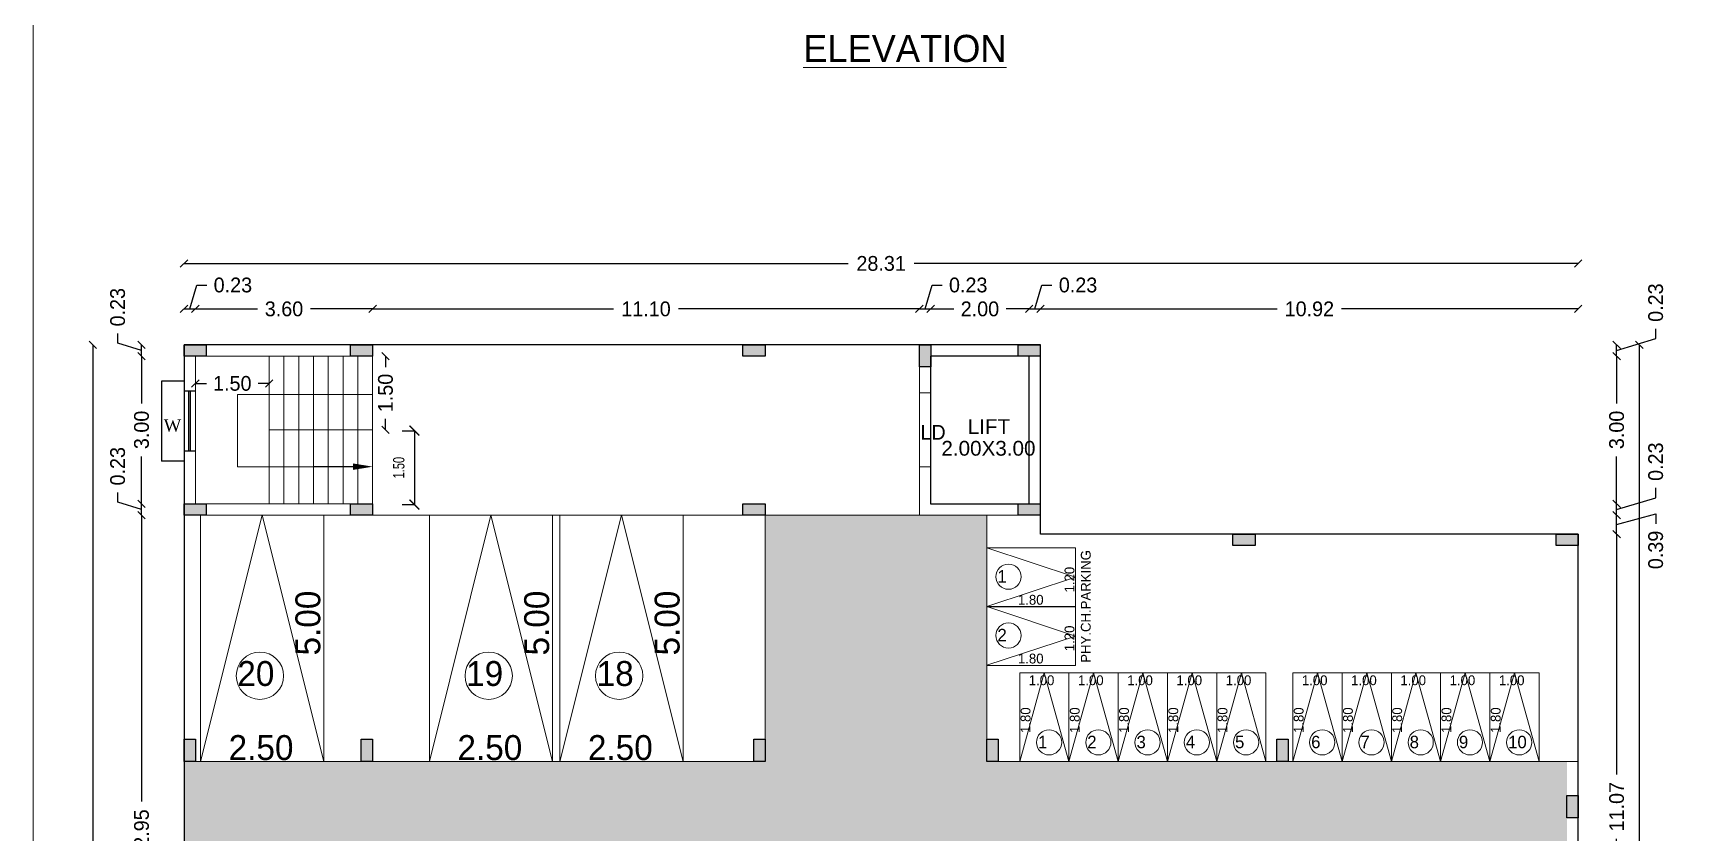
# Model space of a CAD drawing. Header units: metres. Extents: x -1560950 to -1560825, y 42726 to 42863.
# Drawn here: x -1560949.74 to -1560916.12, y 42806.31 to 42822.55 of the extents above; entities that cross this region are included whole.
import ezdxf
from ezdxf import colors
from ezdxf.entities.mleader import LeaderData, LeaderLine
from ezdxf.math import Vec2, Vec3

# ---------------------------------------------------------------- set-up
doc = ezdxf.new("R2010")
doc.units = ezdxf.units.M
doc.header["$LTSCALE"] = 750
doc.header["$MEASUREMENT"] = 0
doc.header["$PDMODE"] = 35
doc.header["$PDSIZE"] = 50
doc.linetypes.add('DASHED2', pattern=[0.375, 0.25, -0.125])
doc.layers.get('0').update_dxf_attribs({"lineweight": 5})
doc.layers.get('Defpoints').update_dxf_attribs({"lineweight": 0})
for name, color, linetype, plot in [('BLK_1_COVERED_AREA', 140, 'Continuous', False), ('BLK_1_FLR_0_BLT_UP_AREA', 1, 'Continuous', False), ('BLK_1_FLR_0_BLT_UP_AREA_DEDUCT', 1, 'Continuous', False)]:
    doc.layers.add(name, color=color, linetype=linetype, plot=plot)
for name, color, linetype in [('BLK_1_FLR_0_COVERED_PARKING', 173, 'Continuous'), ('BLK_1_FLR_0_EXIT_WIDTH_DOOR', 2, 'Continuous'), ('BLK_1_FLR_0_LIFT_1', 30, 'Continuous')]:
    doc.layers.add(name, color=color, linetype=linetype)
doc.layers.add('BLK_1_FLR_0_STILT', color=7, linetype='Continuous', lineweight=0)
doc.layers.add('wall', color=7, linetype='Continuous', lineweight=30)
doc.styles.add('2', font='swisscb.ttf', dxfattribs={"height": 1.1})
doc.styles.add('DIM 100', font='ARIALN.TTF', dxfattribs={"width": 0.85, "height": 0.23})
doc.styles.get("Standard").update_dxf_attribs({"font": 'arial.ttf'})
doc.styles.add('sunahari', font='framd.ttf', dxfattribs={"height": 0.3})
doc.dimstyles.new('CIVIL Mt.1', dxfattribs={"dimscale": 0, "dimtxt": 0.4, "dimasz": 0.15, "dimexe": 0.18, "dimexo": 0.0625, "dimgap": 0.1, "dimtad": 0, "dimzin": 0, "dimdsep": 46, "dimtxsty": 'sunahari', "dimblk": 'OBLIQUE', "dimcen": 0.09, "dimse1": 1, "dimse2": 1, "dimclrd": 253, "dimclrt": 4, "dimadec": 0, "dimazin": 0, "dimtfac": 1, "dimtofl": 0, "dimtmove": 1, "dimatfit": 3, "dimfxl": 0, "dimfrac": 2, "dimtolj": 1, "dimtzin": 0, "dimarcsym": 0})
doc.dimstyles.new('GRID DIM 400', dxfattribs={"dimscale": 0, "dimtxt": 0.8, "dimasz": 0.2, "dimexe": 0, "dimexo": 0, "dimgap": 0.2, "dimtad": 0, "dimlfac": -0.1, "dimzin": 1, "dimdsep": 46, "dimtxsty": 'DIM 100', "dimblk": 'ARCHTICK', "dimcen": 0, "dimclrd": 256, "dimclre": 252, "dimclrt": 4, "dimazin": 0, "dimtfac": 1, "dimtix": 1, "dimtofl": 0, "dimtmove": 2, "dimatfit": 0, "dimfxl": 0, "dimtolj": 1, "dimtzin": 0, "dimarcsym": 0})

# ---------------------------------------------------------------- blocks, each defined once
blk = doc.blocks.new('A$C1C442E2B')
at = {"ltscale": 0.25}
h = blk.add_hatch(color=43, dxfattribs=at)
h.dxf.hatch_style = 1
h.paths.add_polyline_path([(0.23, 0.45), (0, 0.45), (0, 0), (0.23, 0)])
at = {"layer": 'wall', "color": 240, "ltscale": 0.25}
blk.add_lwpolyline([(0, 0.45), (0.23, 0.45), (0.23, 0), (0, 0)], close=True, dxfattribs=at)
blk = doc.blocks.new('_Oblique')
at = {"color": 0, "linetype": 'ByBlock', "lineweight": -2}
blk.add_line((-0.5, -0.5), (0.5, 0.5), dxfattribs=at)
blk = doc.blocks.new('*D1120')
at = {"color": 253, "lineweight": -2, "ltscale": 0.25}
for p, q in [((-1560946.561, 42816.95), (-1560946.416, 42817.435)), ((-1560946.416, 42817.435), (-1560946.216, 42817.435)), ((-1560946.676, 42816.95), (-1560946.446, 42816.95))]:
    blk.add_line(p, q, dxfattribs=at)
at = {"layer": 'Defpoints', "color": 0, "ltscale": 0.25}
for p in [(-1560946.446, 42816.95), (-1560946.676, 42816.224), (-1560946.446, 42815.994)]:
    blk.add_point(p, dxfattribs=at)
at = {"color": 253, "lineweight": -2, "ltscale": 0.25, "xscale": 0.15, "yscale": 0.15, "zscale": 0.15, "rotation": 180}
blk.add_blockref('_Oblique', (-1560946.676, 42816.95), dxfattribs=at)
at = {"color": 253, "lineweight": -2, "ltscale": 0.25, "xscale": 0.15, "yscale": 0.15, "zscale": 0.15}
blk.add_blockref('_Oblique', (-1560946.446, 42816.95), dxfattribs=at)
at = {"color": 4, "ltscale": 0.25, "insert": (-1560945.684, 42817.435), "char_height": 0.3, "attachment_point": 5, "style": 'sunahari'}
blk.add_mtext('\\A1;0.23', dxfattribs=at)
blk = doc.blocks.new('*D1121')
at = {"color": 253, "lineweight": -2, "ltscale": 0.25}
for p, q in [((-1560946.446, 42816.95), (-1560945.183, 42816.95)), ((-1560942.846, 42816.95), (-1560944.11, 42816.95))]:
    blk.add_line(p, q, dxfattribs=at)
at = {"layer": 'Defpoints', "color": 0, "ltscale": 0.25}
for p in [(-1560942.846, 42816.95), (-1560942.846, 42816.224), (-1560946.446, 42815.994)]:
    blk.add_point(p, dxfattribs=at)
at = {"color": 253, "lineweight": -2, "ltscale": 0.25, "xscale": 0.15, "yscale": 0.15, "zscale": 0.15, "rotation": 180}
blk.add_blockref('_Oblique', (-1560946.446, 42816.95), dxfattribs=at)
at = {"color": 253, "lineweight": -2, "ltscale": 0.25, "xscale": 0.15, "yscale": 0.15, "zscale": 0.15}
blk.add_blockref('_Oblique', (-1560942.846, 42816.95), dxfattribs=at)
at = {"color": 4, "ltscale": 0.25, "insert": (-1560944.646, 42816.95), "char_height": 0.3, "attachment_point": 5, "style": 'sunahari'}
blk.add_mtext('\\A1;3.60', dxfattribs=at)
blk = doc.blocks.new('*D1122')
at = {"color": 253, "lineweight": -2, "ltscale": 0.25}
for p, q in [((-1560942.846, 42816.95), (-1560937.955, 42816.95)), ((-1560931.746, 42816.95), (-1560936.637, 42816.95))]:
    blk.add_line(p, q, dxfattribs=at)
at = {"layer": 'Defpoints', "color": 0, "ltscale": 0.25}
for p in [(-1560931.746, 42816.95), (-1560942.846, 42816.224), (-1560931.746, 42816.224)]:
    blk.add_point(p, dxfattribs=at)
at = {"color": 253, "lineweight": -2, "ltscale": 0.25, "xscale": 0.15, "yscale": 0.15, "zscale": 0.15, "rotation": 180}
blk.add_blockref('_Oblique', (-1560942.846, 42816.95), dxfattribs=at)
at = {"color": 253, "lineweight": -2, "ltscale": 0.25, "xscale": 0.15, "yscale": 0.15, "zscale": 0.15}
blk.add_blockref('_Oblique', (-1560931.746, 42816.95), dxfattribs=at)
at = {"color": 4, "ltscale": 0.25, "insert": (-1560937.296, 42816.95), "char_height": 0.3, "attachment_point": 5, "style": 'sunahari'}
blk.add_mtext('\\A1;11.10', dxfattribs=at)
blk = doc.blocks.new('*D1123')
at = {"color": 253, "lineweight": -2, "ltscale": 0.25}
for p, q in [((-1560931.631, 42816.95), (-1560931.486, 42817.435)), ((-1560931.486, 42817.435), (-1560931.286, 42817.435)), ((-1560931.746, 42816.95), (-1560931.516, 42816.95))]:
    blk.add_line(p, q, dxfattribs=at)
at = {"layer": 'Defpoints', "color": 0, "ltscale": 0.25}
for p in [(-1560931.516, 42816.95), (-1560931.746, 42816.224), (-1560931.516, 42815.994)]:
    blk.add_point(p, dxfattribs=at)
at = {"color": 253, "lineweight": -2, "ltscale": 0.25, "xscale": 0.15, "yscale": 0.15, "zscale": 0.15, "rotation": 180}
blk.add_blockref('_Oblique', (-1560931.746, 42816.95), dxfattribs=at)
at = {"color": 253, "lineweight": -2, "ltscale": 0.25, "xscale": 0.15, "yscale": 0.15, "zscale": 0.15}
blk.add_blockref('_Oblique', (-1560931.516, 42816.95), dxfattribs=at)
at = {"color": 4, "ltscale": 0.25, "insert": (-1560930.754, 42817.435), "char_height": 0.3, "attachment_point": 5, "style": 'sunahari'}
blk.add_mtext('\\A1;0.23', dxfattribs=at)
blk = doc.blocks.new('*D1124')
at = {"color": 253, "lineweight": -2, "ltscale": 0.25}
for p, q in [((-1560931.516, 42816.95), (-1560931.049, 42816.95)), ((-1560929.516, 42816.95), (-1560929.984, 42816.95))]:
    blk.add_line(p, q, dxfattribs=at)
at = {"layer": 'Defpoints', "color": 0, "ltscale": 0.25}
for p in [(-1560929.516, 42816.95), (-1560931.516, 42815.994), (-1560929.516, 42815.994)]:
    blk.add_point(p, dxfattribs=at)
at = {"color": 253, "lineweight": -2, "ltscale": 0.25, "xscale": 0.15, "yscale": 0.15, "zscale": 0.15, "rotation": 180}
blk.add_blockref('_Oblique', (-1560931.516, 42816.95), dxfattribs=at)
at = {"color": 253, "lineweight": -2, "ltscale": 0.25, "xscale": 0.15, "yscale": 0.15, "zscale": 0.15}
blk.add_blockref('_Oblique', (-1560929.516, 42816.95), dxfattribs=at)
at = {"color": 4, "ltscale": 0.25, "insert": (-1560930.516, 42816.95), "char_height": 0.3, "attachment_point": 5, "style": 'sunahari'}
blk.add_mtext('\\A1;2.00', dxfattribs=at)
blk = doc.blocks.new('*D1125')
at = {"color": 253, "lineweight": -2, "ltscale": 0.25}
for p, q in [((-1560929.401, 42816.95), (-1560929.256, 42817.435)), ((-1560929.256, 42817.435), (-1560929.056, 42817.435)), ((-1560929.516, 42816.95), (-1560929.286, 42816.95))]:
    blk.add_line(p, q, dxfattribs=at)
at = {"layer": 'Defpoints', "color": 0, "ltscale": 0.25}
for p in [(-1560929.286, 42816.95), (-1560929.286, 42816.224), (-1560929.516, 42815.994)]:
    blk.add_point(p, dxfattribs=at)
at = {"color": 253, "lineweight": -2, "ltscale": 0.25, "xscale": 0.15, "yscale": 0.15, "zscale": 0.15, "rotation": 180}
blk.add_blockref('_Oblique', (-1560929.516, 42816.95), dxfattribs=at)
at = {"color": 253, "lineweight": -2, "ltscale": 0.25, "xscale": 0.15, "yscale": 0.15, "zscale": 0.15}
blk.add_blockref('_Oblique', (-1560929.286, 42816.95), dxfattribs=at)
at = {"color": 4, "ltscale": 0.25, "insert": (-1560928.524, 42817.435), "char_height": 0.3, "attachment_point": 5, "style": 'sunahari'}
blk.add_mtext('\\A1;0.23', dxfattribs=at)
blk = doc.blocks.new('*D1126')
at = {"color": 253, "lineweight": -2, "ltscale": 0.25}
for p, q in [((-1560929.286, 42816.95), (-1560924.483, 42816.95)), ((-1560918.368, 42816.95), (-1560923.172, 42816.95))]:
    blk.add_line(p, q, dxfattribs=at)
at = {"layer": 'Defpoints', "color": 0, "ltscale": 0.25}
for p in [(-1560918.368, 42816.95), (-1560929.286, 42816.224), (-1560918.368, 42812.377)]:
    blk.add_point(p, dxfattribs=at)
at = {"color": 253, "lineweight": -2, "ltscale": 0.25, "xscale": 0.15, "yscale": 0.15, "zscale": 0.15, "rotation": 180}
blk.add_blockref('_Oblique', (-1560929.286, 42816.95), dxfattribs=at)
at = {"color": 253, "lineweight": -2, "ltscale": 0.25, "xscale": 0.15, "yscale": 0.15, "zscale": 0.15}
blk.add_blockref('_Oblique', (-1560918.368, 42816.95), dxfattribs=at)
at = {"color": 4, "ltscale": 0.25, "insert": (-1560923.827, 42816.95), "char_height": 0.3, "attachment_point": 5, "style": 'sunahari'}
blk.add_mtext('\\A1;10.92', dxfattribs=at)
blk = doc.blocks.new('*D1127')
at = {"color": 253, "lineweight": -2, "ltscale": 0.25}
for p, q in [((-1560946.676, 42817.873), (-1560933.193, 42817.873)), ((-1560918.368, 42817.873), (-1560931.851, 42817.873))]:
    blk.add_line(p, q, dxfattribs=at)
at = {"layer": 'Defpoints', "color": 0, "ltscale": 0.25}
for p in [(-1560918.368, 42817.873), (-1560946.676, 42816.224), (-1560918.368, 42812.377)]:
    blk.add_point(p, dxfattribs=at)
at = {"color": 253, "lineweight": -2, "ltscale": 0.25, "xscale": 0.15, "yscale": 0.15, "zscale": 0.15, "rotation": 180}
blk.add_blockref('_Oblique', (-1560946.676, 42817.873), dxfattribs=at)
at = {"color": 253, "lineweight": -2, "ltscale": 0.25, "xscale": 0.15, "yscale": 0.15, "zscale": 0.15}
blk.add_blockref('_Oblique', (-1560918.368, 42817.873), dxfattribs=at)
at = {"color": 4, "ltscale": 0.25, "insert": (-1560932.522, 42817.873), "char_height": 0.3, "attachment_point": 5, "style": 'sunahari'}
blk.add_mtext('\\A1;28.31', dxfattribs=at)
blk = doc.blocks.new('*D1129')
at = {"color": 253, "lineweight": -2, "ltscale": 0.25}
for p, q in [((-1560917.588, 42812.377), (-1560917.588, 42807.498)), ((-1560917.588, 42801.308), (-1560917.588, 42806.188))]:
    blk.add_line(p, q, dxfattribs=at)
at = {"layer": 'Defpoints', "color": 0, "ltscale": 0.25}
for p in [(-1560918.368, 42812.377), (-1560917.588, 42812.377), (-1560918.368, 42801.308)]:
    blk.add_point(p, dxfattribs=at)
at = {"color": 253, "lineweight": -2, "ltscale": 0.25, "xscale": 0.15, "yscale": 0.15, "zscale": 0.15}
for p, rotation in [((-1560917.588, 42812.377), 90), ((-1560917.588, 42801.308), 270)]:
    blk.add_blockref('_Oblique', p, dxfattribs=dict(at, rotation=rotation))
at = {"color": 4, "ltscale": 0.25, "insert": (-1560917.588, 42806.843), "char_height": 0.3, "attachment_point": 5, "rotation": 90, "style": 'sunahari'}
blk.add_mtext('\\A1;11.07', dxfattribs=at)
blk = doc.blocks.new('*D1130')
at = {"color": 253, "lineweight": -2, "ltscale": 0.25}
for p, q in [((-1560917.588, 42812.571), (-1560916.795, 42812.789)), ((-1560917.588, 42812.377), (-1560917.588, 42812.764)), ((-1560916.795, 42812.789), (-1560916.795, 42812.589))]:
    blk.add_line(p, q, dxfattribs=at)
at = {"layer": 'Defpoints', "color": 0, "ltscale": 0.25}
for p in [(-1560929.516, 42812.764), (-1560917.588, 42812.764), (-1560918.368, 42812.377)]:
    blk.add_point(p, dxfattribs=at)
at = {"color": 253, "lineweight": -2, "ltscale": 0.25, "xscale": 0.15, "yscale": 0.15, "zscale": 0.15}
for p, rotation in [((-1560917.588, 42812.764), 90), ((-1560917.588, 42812.377), 270)]:
    blk.add_blockref('_Oblique', p, dxfattribs=dict(at, rotation=rotation))
at = {"color": 4, "ltscale": 0.25, "insert": (-1560916.795, 42812.057), "char_height": 0.3, "attachment_point": 5, "rotation": 90, "style": 'sunahari'}
blk.add_mtext('\\A1;0.39', dxfattribs=at)
blk = doc.blocks.new('*D1131')
at = {"color": 253, "lineweight": -2, "ltscale": 0.25}
for p, q in [((-1560916.795, 42813.117), (-1560916.795, 42813.317)), ((-1560917.588, 42812.879), (-1560916.795, 42813.117)), ((-1560917.588, 42812.764), (-1560917.588, 42812.994))]:
    blk.add_line(p, q, dxfattribs=at)
at = {"layer": 'Defpoints', "color": 0, "ltscale": 0.25}
for p in [(-1560929.516, 42812.994), (-1560917.588, 42812.994), (-1560929.516, 42812.764)]:
    blk.add_point(p, dxfattribs=at)
at = {"color": 253, "lineweight": -2, "ltscale": 0.25, "xscale": 0.15, "yscale": 0.15, "zscale": 0.15}
for p, rotation in [((-1560917.588, 42812.994), 90), ((-1560917.588, 42812.764), 270)]:
    blk.add_blockref('_Oblique', p, dxfattribs=dict(at, rotation=rotation))
at = {"color": 4, "ltscale": 0.25, "insert": (-1560916.795, 42813.849), "char_height": 0.3, "attachment_point": 5, "rotation": 90, "style": 'sunahari'}
blk.add_mtext('\\A1;0.23', dxfattribs=at)
blk = doc.blocks.new('*D1132')
at = {"color": 253, "lineweight": -2, "ltscale": 0.25}
for p, q in [((-1560917.588, 42815.994), (-1560917.588, 42815.031)), ((-1560917.588, 42812.994), (-1560917.588, 42813.957))]:
    blk.add_line(p, q, dxfattribs=at)
at = {"layer": 'Defpoints', "color": 0, "ltscale": 0.25}
for p in [(-1560929.516, 42815.994), (-1560917.588, 42815.994), (-1560929.516, 42812.994)]:
    blk.add_point(p, dxfattribs=at)
at = {"color": 253, "lineweight": -2, "ltscale": 0.25, "xscale": 0.15, "yscale": 0.15, "zscale": 0.15}
for p, rotation in [((-1560917.588, 42815.994), 90), ((-1560917.588, 42812.994), 270)]:
    blk.add_blockref('_Oblique', p, dxfattribs=dict(at, rotation=rotation))
at = {"color": 4, "ltscale": 0.25, "insert": (-1560917.588, 42814.494), "char_height": 0.3, "attachment_point": 5, "rotation": 90, "style": 'sunahari'}
blk.add_mtext('\\A1;3.00', dxfattribs=at)
blk = doc.blocks.new('*D1133')
at = {"color": 253, "lineweight": -2, "ltscale": 0.25}
for p, q in [((-1560917.588, 42816.109), (-1560916.795, 42816.347)), ((-1560916.795, 42816.347), (-1560916.795, 42816.547)), ((-1560917.588, 42815.994), (-1560917.588, 42816.224))]:
    blk.add_line(p, q, dxfattribs=at)
at = {"layer": 'Defpoints', "color": 0, "ltscale": 0.25}
for p in [(-1560929.286, 42816.224), (-1560917.588, 42816.224), (-1560929.516, 42815.994)]:
    blk.add_point(p, dxfattribs=at)
at = {"color": 253, "lineweight": -2, "ltscale": 0.25, "xscale": 0.15, "yscale": 0.15, "zscale": 0.15}
for p, rotation in [((-1560917.588, 42816.224), 90), ((-1560917.588, 42815.994), 270)]:
    blk.add_blockref('_Oblique', p, dxfattribs=dict(at, rotation=rotation))
at = {"color": 4, "ltscale": 0.25, "insert": (-1560916.795, 42817.079), "char_height": 0.3, "attachment_point": 5, "rotation": 90, "style": 'sunahari'}
blk.add_mtext('\\A1;0.23', dxfattribs=at)
blk = doc.blocks.new('*D1134')
at = {"color": 253, "lineweight": -2, "ltscale": 0.25}
for p, q in [((-1560917.128, 42816.224), (-1560917.128, 42803.693)), ((-1560917.128, 42789.835), (-1560917.128, 42802.366))]:
    blk.add_line(p, q, dxfattribs=at)
at = {"layer": 'Defpoints', "color": 0, "ltscale": 0.25}
for p in [(-1560929.823, 42816.224), (-1560917.128, 42816.224), (-1560925.685, 42789.835)]:
    blk.add_point(p, dxfattribs=at)
at = {"color": 253, "lineweight": -2, "ltscale": 0.25, "xscale": 0.15, "yscale": 0.15, "zscale": 0.15}
for p, rotation in [((-1560917.128, 42816.224), 90), ((-1560917.128, 42789.835), 270)]:
    blk.add_blockref('_Oblique', p, dxfattribs=dict(at, rotation=rotation))
at = {"color": 4, "ltscale": 0.25, "insert": (-1560917.128, 42803.03), "char_height": 0.3, "attachment_point": 5, "rotation": 90, "style": 'sunahari'}
blk.add_mtext('\\A1;26.39', dxfattribs=at)
blk = doc.blocks.new('*D1140')
at = {"color": 253, "lineweight": -2, "ltscale": 0.25}
for p, q in [((-1560947.538, 42812.764), (-1560947.538, 42806.949)), ((-1560947.538, 42799.812), (-1560947.538, 42805.627))]:
    blk.add_line(p, q, dxfattribs=at)
at = {"layer": 'Defpoints', "color": 0, "ltscale": 0.25}
for p in [(-1560947.538, 42812.764), (-1560946.446, 42812.764), (-1560946.676, 42799.812)]:
    blk.add_point(p, dxfattribs=at)
at = {"color": 253, "lineweight": -2, "ltscale": 0.25, "xscale": 0.15, "yscale": 0.15, "zscale": 0.15}
for p, rotation in [((-1560947.538, 42812.764), 90), ((-1560947.538, 42799.812), 270)]:
    blk.add_blockref('_Oblique', p, dxfattribs=dict(at, rotation=rotation))
at = {"color": 4, "ltscale": 0.25, "insert": (-1560947.538, 42806.288), "char_height": 0.3, "attachment_point": 5, "rotation": 90, "style": 'sunahari'}
blk.add_mtext('\\A1;12.95', dxfattribs=at)
blk = doc.blocks.new('*D1141')
at = {"color": 253, "lineweight": -2, "ltscale": 0.25}
for p, q in [((-1560948.023, 42813.024), (-1560948.023, 42813.224)), ((-1560947.538, 42812.879), (-1560948.023, 42813.024)), ((-1560947.538, 42812.764), (-1560947.538, 42812.994))]:
    blk.add_line(p, q, dxfattribs=at)
at = {"layer": 'Defpoints', "color": 0, "ltscale": 0.25}
for p in [(-1560947.538, 42812.994), (-1560946.446, 42812.994), (-1560946.446, 42812.764)]:
    blk.add_point(p, dxfattribs=at)
at = {"color": 253, "lineweight": -2, "ltscale": 0.25, "xscale": 0.15, "yscale": 0.15, "zscale": 0.15}
for p, rotation in [((-1560947.538, 42812.994), 90), ((-1560947.538, 42812.764), 270)]:
    blk.add_blockref('_Oblique', p, dxfattribs=dict(at, rotation=rotation))
at = {"color": 4, "ltscale": 0.25, "insert": (-1560948.023, 42813.756), "char_height": 0.3, "attachment_point": 5, "rotation": 90, "style": 'sunahari'}
blk.add_mtext('\\A1;0.23', dxfattribs=at)
blk = doc.blocks.new('*D1142')
at = {"color": 253, "lineweight": -2, "ltscale": 0.25}
for p, q in [((-1560947.538, 42815.994), (-1560947.538, 42815.031)), ((-1560947.538, 42812.994), (-1560947.538, 42813.957))]:
    blk.add_line(p, q, dxfattribs=at)
at = {"layer": 'Defpoints', "color": 0, "ltscale": 0.25}
for p in [(-1560947.538, 42815.994), (-1560946.446, 42815.994), (-1560946.446, 42812.994)]:
    blk.add_point(p, dxfattribs=at)
at = {"color": 253, "lineweight": -2, "ltscale": 0.25, "xscale": 0.15, "yscale": 0.15, "zscale": 0.15}
for p, rotation in [((-1560947.538, 42815.994), 90), ((-1560947.538, 42812.994), 270)]:
    blk.add_blockref('_Oblique', p, dxfattribs=dict(at, rotation=rotation))
at = {"color": 4, "ltscale": 0.25, "insert": (-1560947.538, 42814.494), "char_height": 0.3, "attachment_point": 5, "rotation": 90, "style": 'sunahari'}
blk.add_mtext('\\A1;3.00', dxfattribs=at)
blk = doc.blocks.new('*D1143')
at = {"color": 253, "lineweight": -2, "ltscale": 0.25}
for p, q in [((-1560948.023, 42816.254), (-1560948.023, 42816.454)), ((-1560947.538, 42816.109), (-1560948.023, 42816.254)), ((-1560947.538, 42815.994), (-1560947.538, 42816.224))]:
    blk.add_line(p, q, dxfattribs=at)
at = {"layer": 'Defpoints', "color": 0, "ltscale": 0.25}
for p in [(-1560947.538, 42816.224), (-1560946.676, 42816.224), (-1560946.446, 42815.994)]:
    blk.add_point(p, dxfattribs=at)
at = {"color": 253, "lineweight": -2, "ltscale": 0.25, "xscale": 0.15, "yscale": 0.15, "zscale": 0.15}
for p, rotation in [((-1560947.538, 42816.224), 90), ((-1560947.538, 42815.994), 270)]:
    blk.add_blockref('_Oblique', p, dxfattribs=dict(at, rotation=rotation))
at = {"color": 4, "ltscale": 0.25, "insert": (-1560948.023, 42816.986), "char_height": 0.3, "attachment_point": 5, "rotation": 90, "style": 'sunahari'}
blk.add_mtext('\\A1;0.23', dxfattribs=at)
blk = doc.blocks.new('*D1144')
at = {"color": 253, "lineweight": -2, "ltscale": 0.25}
for p, q in [((-1560948.528, 42816.224), (-1560948.528, 42803.693)), ((-1560948.528, 42789.835), (-1560948.528, 42802.366))]:
    blk.add_line(p, q, dxfattribs=at)
at = {"layer": 'Defpoints', "color": 0, "ltscale": 0.25}
for p in [(-1560948.528, 42816.224), (-1560946.676, 42816.224), (-1560941.596, 42789.835)]:
    blk.add_point(p, dxfattribs=at)
at = {"color": 253, "lineweight": -2, "ltscale": 0.25, "xscale": 0.15, "yscale": 0.15, "zscale": 0.15}
for p, rotation in [((-1560948.528, 42816.224), 90), ((-1560948.528, 42789.835), 270)]:
    blk.add_blockref('_Oblique', p, dxfattribs=dict(at, rotation=rotation))
at = {"color": 4, "ltscale": 0.25, "insert": (-1560948.528, 42803.03), "char_height": 0.3, "attachment_point": 5, "rotation": 90, "style": 'sunahari'}
blk.add_mtext('\\A1;26.39', dxfattribs=at)
blk = doc.blocks.new('*D1205')
at = {"color": 253, "lineweight": -2, "ltscale": 0.25}
for p, q in [((-1560942.585, 42815.994), (-1560942.585, 42815.771)), ((-1560942.585, 42814.494), (-1560942.585, 42814.717))]:
    blk.add_line(p, q, dxfattribs=at)
at = {"layer": 'Defpoints', "color": 0, "ltscale": 0.25}
for p in [(-1560942.846, 42815.994), (-1560942.585, 42815.994), (-1560942.846, 42814.494)]:
    blk.add_point(p, dxfattribs=at)
at = {"color": 253, "lineweight": -2, "ltscale": 0.25, "xscale": 0.15, "yscale": 0.15, "zscale": 0.15}
for p, rotation in [((-1560942.585, 42815.994), 90), ((-1560942.585, 42814.494), 270)]:
    blk.add_blockref('_Oblique', p, dxfattribs=dict(at, rotation=rotation))
at = {"color": 4, "ltscale": 0.25, "insert": (-1560942.585, 42815.244), "char_height": 0.3, "attachment_point": 5, "rotation": 90, "style": 'sunahari'}
blk.add_mtext('\\A1;1.50', dxfattribs=at)
blk = doc.blocks.new('*D1222')
at = {"color": 253, "lineweight": -2, "ltscale": 0.25}
for p, q in [((-1560946.446, 42815.437), (-1560946.223, 42815.437)), ((-1560944.946, 42815.437), (-1560945.169, 42815.437))]:
    blk.add_line(p, q, dxfattribs=at)
at = {"layer": 'Defpoints', "color": 0, "ltscale": 0.25}
for p in [(-1560946.446, 42815.437), (-1560946.446, 42815.282), (-1560944.946, 42815.211)]:
    blk.add_point(p, dxfattribs=at)
at = {"color": 253, "lineweight": -2, "ltscale": 0.25, "xscale": 0.15, "yscale": 0.15, "zscale": 0.15, "rotation": 180}
blk.add_blockref('_Oblique', (-1560946.446, 42815.437), dxfattribs=at)
at = {"color": 253, "lineweight": -2, "ltscale": 0.25, "xscale": 0.15, "yscale": 0.15, "zscale": 0.15}
blk.add_blockref('_Oblique', (-1560944.946, 42815.437), dxfattribs=at)
at = {"color": 4, "ltscale": 0.25, "insert": (-1560945.696, 42815.437), "char_height": 0.3, "attachment_point": 5, "style": 'sunahari'}
blk.add_mtext('\\A1;1.50', dxfattribs=at)
blk = doc.blocks.new('_ArchTick')
at = {"color": 0, "linetype": 'ByBlock', "const_width": 0.15}
blk.add_lwpolyline([(-0.5, -0.5), (0.5, 0.5)], dxfattribs=at)
blk = doc.blocks.new('*D1259')
at = {"layer": 'BLK_1_FLR_0_EXIT_WIDTH_DOOR', "color": 252, "lineweight": -2}
for p, q in [((-1560942.248, 42814.478), (-1560941.998, 42814.478)), ((-1560942.248, 42812.978), (-1560941.998, 42812.978))]:
    blk.add_line(p, q, dxfattribs=at)
at = {"layer": 'BLK_1_FLR_0_EXIT_WIDTH_DOOR', "color": 2, "lineweight": -2}
blk.add_line((-1560941.998, 42814.478), (-1560941.998, 42812.978), dxfattribs=at)
at = {"layer": 'Defpoints', "color": 0}
for p in [(-1560942.26, 42814.478), (-1560942.26, 42812.978), (-1560941.998, 42812.978)]:
    blk.add_point(p, dxfattribs=at)
at = {"layer": 'BLK_1_FLR_0_EXIT_WIDTH_DOOR', "color": 2, "lineweight": -2, "xscale": 0.2, "yscale": 0.2, "zscale": 0.2}
for p, rotation in [((-1560941.998, 42814.478), 90), ((-1560941.998, 42812.978), 270)]:
    blk.add_blockref('_ArchTick', p, dxfattribs=dict(at, rotation=rotation))
at = {"layer": 'BLK_1_FLR_0_EXIT_WIDTH_DOOR', "color": 2, "insert": (-1560942.315, 42813.728), "char_height": 0.23, "attachment_point": 5, "rotation": 90, "style": 'DIM 100'}
blk.add_mtext('\\A1;1.50', dxfattribs=at)

msp = doc.modelspace()

# ---------------------------------------------------------------- hatches: boundary and pattern name
at = {"ltscale": 0.1}
h = msp.add_hatch(color=33, dxfattribs=at)
h.dxf.hatch_style = 1
h.paths.add_polyline_path([(-1560918.59892, 42807.76448), (-1560930.37941, 42807.76448), (-1560930.37941, 42812.76448), (-1560934.87941, 42812.76448), (-1560934.87941, 42807.76448), (-1560946.67672, 42807.76448), (-1560946.67672, 42803.26448), (-1560934.87941, 42803.26448), (-1560934.87941, 42789.83499), (-1560930.37941, 42789.83499), (-1560930.37941, 42803.26448), (-1560918.59892, 42803.26448)])

# ---------------------------------------------------------------- linework, layer by layer
at = {"color": 0, "ltscale": 0.25}
for p, q in [((-1560929.28627, 42816.22405), (-1560946.67625, 42816.22405)), ((-1560946.67625, 42816.22405), (-1560946.67625, 42812.37727)), ((-1560942.84625, 42816.22405), (-1560942.84625, 42812.76405)), ((-1560931.74627, 42812.76405), (-1560931.74627, 42816.22405)), ((-1560929.28627, 42812.37727), (-1560929.28627, 42816.22405)), ((-1560942.84625, 42815.99405), (-1560946.44625, 42815.99405)), ((-1560946.44625, 42815.99405), (-1560946.44625, 42812.99405)), ((-1560944.94625, 42815.99405), (-1560944.94625, 42812.99405)), ((-1560944.64625, 42815.99405), (-1560944.64625, 42812.99405)), ((-1560944.34625, 42815.99405), (-1560944.34625, 42812.99405)), ((-1560944.04625, 42815.99405), (-1560944.04625, 42812.99405)), ((-1560943.74625, 42815.99405), (-1560943.74625, 42812.99405)), ((-1560943.44625, 42815.99405), (-1560943.44625, 42812.99405)), ((-1560943.14625, 42815.99405), (-1560943.14625, 42812.99405)), ((-1560931.51627, 42815.24405), (-1560931.51627, 42815.99405)), ((-1560929.51627, 42815.99405), (-1560931.51627, 42815.99405)), ((-1560929.51627, 42812.99405), (-1560929.51627, 42815.99405)), ((-1560931.51627, 42815.24405), (-1560931.74627, 42815.24405)), ((-1560944.94625, 42814.49405), (-1560942.84625, 42814.49405)), ((-1560931.51627, 42813.74405), (-1560931.74627, 42813.74405)), ((-1560931.51627, 42812.99405), (-1560931.51627, 42813.74405)), ((-1560946.44625, 42812.99405), (-1560942.84625, 42812.99405)), ((-1560931.51627, 42812.99405), (-1560929.51627, 42812.99405)), ((-1560946.44625, 42812.76405), (-1560942.84625, 42812.76405)), ((-1560942.84625, 42812.76405), (-1560934.87895, 42812.76405)), ((-1560934.87895, 42807.76405), (-1560934.87895, 42812.76405)), ((-1560934.87895, 42812.76405), (-1560931.74627, 42812.76405)), ((-1560931.74627, 42812.76405), (-1560929.51627, 42812.76405)), ((-1560930.37895, 42807.76405), (-1560930.37895, 42812.76405)), ((-1560946.67625, 42812.37727), (-1560946.67625, 42794.32177)), ((-1560925.14895, 42812.37727), (-1560929.28627, 42812.37727)), ((-1560918.36845, 42812.37727), (-1560925.14895, 42812.37727)), ((-1560918.36845, 42801.3081), (-1560918.36845, 42812.37727)), ((-1560946.67625, 42807.76405), (-1560934.87895, 42807.76405)), ((-1560930.37895, 42807.76405), (-1560918.36845, 42807.76405))]:
    msp.add_line(p, q, dxfattribs=at)
at = {"color": 0, "lineweight": -3}
for p, q in [((-1560946.67625, 42815.4824), (-1560947.13625, 42815.4824)), ((-1560947.13625, 42815.4824), (-1560947.13625, 42813.8624)), ((-1560946.44625, 42815.2824), (-1560946.67625, 42815.2824)), ((-1560946.58125, 42814.0624), (-1560946.58125, 42815.2824)), ((-1560946.54125, 42814.0624), (-1560946.54125, 42815.2824)), ((-1560946.44625, 42814.0624), (-1560946.67625, 42814.0624)), ((-1560946.67625, 42813.8624), (-1560947.13625, 42813.8624))]:
    msp.add_line(p, q, dxfattribs=at)
at = {"color": 0, "ltscale": 0.25}
for points in [[(-1560949.74, 42862.52886), (-1560825.35591, 42862.52886), (-1560825.35591, 42771.27671), (-1560949.74, 42771.27671)], [(-1560943.83946, 42807.76405), (-1560946.33946, 42807.76405), (-1560946.33946, 42812.76405), (-1560943.83946, 42812.76405)], [(-1560939.19403, 42807.76405), (-1560941.69403, 42807.76405), (-1560941.69403, 42812.76405), (-1560939.19403, 42812.76405)], [(-1560936.54477, 42807.76405), (-1560939.04477, 42807.76405), (-1560939.04477, 42812.76405), (-1560936.54477, 42812.76405)], [(-1560930.37895, 42812.10112), (-1560928.57895, 42812.10112), (-1560928.57895, 42810.90112), (-1560930.37895, 42810.90112)], [(-1560930.37895, 42810.90818), (-1560928.57895, 42810.90818), (-1560928.57895, 42809.70818), (-1560930.37895, 42809.70818)], [(-1560929.70852, 42807.76405), (-1560928.70852, 42807.76405), (-1560928.70852, 42809.56405), (-1560929.70852, 42809.56405)], [(-1560928.70852, 42807.76405), (-1560927.70852, 42807.76405), (-1560927.70852, 42809.56405), (-1560928.70852, 42809.56405)], [(-1560927.70852, 42807.76405), (-1560926.70852, 42807.76405), (-1560926.70852, 42809.56405), (-1560927.70852, 42809.56405)], [(-1560926.70852, 42807.76405), (-1560925.70852, 42807.76405), (-1560925.70852, 42809.56405), (-1560926.70852, 42809.56405)], [(-1560925.70852, 42807.76405), (-1560924.70852, 42807.76405), (-1560924.70852, 42809.56405), (-1560925.70852, 42809.56405)], [(-1560924.16259, 42807.76405), (-1560923.16259, 42807.76405), (-1560923.16259, 42809.56405), (-1560924.16259, 42809.56405)], [(-1560923.16259, 42807.76405), (-1560922.16259, 42807.76405), (-1560922.16259, 42809.56405), (-1560923.16259, 42809.56405)], [(-1560922.16259, 42807.76405), (-1560921.16259, 42807.76405), (-1560921.16259, 42809.56405), (-1560922.16259, 42809.56405)], [(-1560921.16259, 42807.76405), (-1560920.16259, 42807.76405), (-1560920.16259, 42809.56405), (-1560921.16259, 42809.56405)], [(-1560920.16259, 42807.76405), (-1560919.16259, 42807.76405), (-1560919.16259, 42809.56405), (-1560920.16259, 42809.56405)]]:
    msp.add_lwpolyline(points, close=True, dxfattribs=at)
for points in [[(-1560942.84625, 42815.21119), (-1560945.59195, 42815.21119), (-1560945.59195, 42813.74772), (-1560944.04625, 42813.74772)], [(-1560930.37895, 42810.90818), (-1560928.57895, 42811.50112), (-1560930.37895, 42812.10112)], [(-1560930.37895, 42809.71524), (-1560928.57895, 42810.30818), (-1560930.37895, 42810.90818)]]:
    msp.add_lwpolyline(points, dxfattribs=at)
at = {"color": 0, "linetype": 'DASHED2', "ltscale": 0.25}
for points in [[(-1560943.83946, 42807.76405), (-1560945.08946, 42812.76405), (-1560946.33946, 42807.76405)], [(-1560939.19403, 42807.76405), (-1560940.44403, 42812.76405), (-1560941.69403, 42807.76405)], [(-1560936.54477, 42807.76405), (-1560937.79477, 42812.76405), (-1560939.04477, 42807.76405)], [(-1560929.70852, 42807.76405), (-1560929.20852, 42809.56405), (-1560928.70852, 42807.76405)], [(-1560928.70852, 42807.76405), (-1560928.20852, 42809.56405), (-1560927.70852, 42807.76405)], [(-1560927.70852, 42807.76405), (-1560927.20852, 42809.56405), (-1560926.70852, 42807.76405)], [(-1560926.70852, 42807.76405), (-1560926.20852, 42809.56405), (-1560925.70852, 42807.76405)], [(-1560925.70852, 42807.76405), (-1560925.20852, 42809.56405), (-1560924.70852, 42807.76405)], [(-1560924.16259, 42807.76405), (-1560923.66259, 42809.56405), (-1560923.16259, 42807.76405)], [(-1560923.16259, 42807.76405), (-1560922.66259, 42809.56405), (-1560922.16259, 42807.76405)], [(-1560922.16259, 42807.76405), (-1560921.66259, 42809.56405), (-1560921.16259, 42807.76405)], [(-1560921.16259, 42807.76405), (-1560920.66259, 42809.56405), (-1560920.16259, 42807.76405)], [(-1560920.16259, 42807.76405), (-1560919.66259, 42809.56405), (-1560919.16259, 42807.76405)]]:
    msp.add_lwpolyline(points, dxfattribs=at)
at = {"color": 0, "ltscale": 0.25}
for centre in [(-1560929.93573, 42811.51367), (-1560929.93573, 42810.32073), (-1560929.11202, 42808.14956), (-1560928.11202, 42808.14956), (-1560927.11202, 42808.14956), (-1560926.11202, 42808.14956), (-1560925.11202, 42808.14956), (-1560923.56609, 42808.14956), (-1560922.56609, 42808.14956), (-1560921.56609, 42808.14956), (-1560920.56609, 42808.14956), (-1560919.56609, 42808.14956)]:
    msp.add_circle(centre, 0.25565, dxfattribs=at)
at = {"color": 0, "linetype": 'ByBlock', "ltscale": 0.25}
for centre in [(-1560945.13558, 42809.50133, -30000), (-1560940.49015, 42809.50133, -30000), (-1560937.84089, 42809.50133, -30000)]:
    msp.add_circle(centre, 0.4804, dxfattribs=at)
at = {"layer": 'BLK_1_COVERED_AREA', "color": 140}
msp.add_lwpolyline([(-1560918.36845, 42812.37727), (-1560925.14895, 42812.37727), (-1560929.28627, 42812.37727), (-1560929.28627, 42816.22405), (-1560946.67625, 42816.22405), (-1560946.67625, 42812.37727), (-1560946.67625, 42794.32177), (-1560941.59635, 42794.32177), (-1560941.59635, 42789.83499), (-1560925.14895, 42789.83499), (-1560925.14895, 42794.32177), (-1560925.14895, 42801.3081), (-1560918.36845, 42801.3081)], close=True, dxfattribs=at)
at = {"layer": 'BLK_1_FLR_0_BLT_UP_AREA', "color": 52}
msp.add_lwpolyline([(-1560918.36845, 42812.37727), (-1560925.14895, 42812.37727), (-1560929.28627, 42812.37727), (-1560929.28627, 42816.22405), (-1560946.67625, 42816.22405), (-1560946.67625, 42812.37727), (-1560946.67625, 42794.32177), (-1560941.59635, 42794.32177), (-1560941.59635, 42789.83499), (-1560925.14895, 42789.83499), (-1560925.14895, 42794.32177), (-1560925.14895, 42801.3081), (-1560918.36845, 42801.3081)], close=True, dxfattribs=at)
at = {"layer": 'BLK_1_FLR_0_BLT_UP_AREA_DEDUCT', "color": 52}
msp.add_lwpolyline([(-1560918.36845, 42812.37727), (-1560925.14895, 42812.37727), (-1560929.28627, 42812.37727), (-1560929.28627, 42816.22405), (-1560946.67625, 42816.22405), (-1560946.67625, 42812.37727), (-1560946.67625, 42794.32177), (-1560941.59635, 42794.32177), (-1560941.59635, 42789.83499), (-1560925.14895, 42789.83499), (-1560925.14895, 42794.32177), (-1560925.14895, 42801.3081), (-1560918.36845, 42801.3081)], close=True, dxfattribs=at)
at = {"layer": 'BLK_1_FLR_0_COVERED_PARKING'}
msp.add_lwpolyline([(-1560918.36845, 42812.37727), (-1560925.14895, 42812.37727), (-1560929.28627, 42812.37727), (-1560929.28627, 42816.22405), (-1560946.67625, 42816.22405), (-1560946.67625, 42812.37727), (-1560946.67625, 42794.32177), (-1560941.59635, 42794.32177), (-1560941.59635, 42789.83499), (-1560925.14895, 42789.83499), (-1560925.14895, 42794.32177), (-1560925.14895, 42801.3081), (-1560918.36845, 42801.3081)], close=True, dxfattribs=at)
at = {"layer": 'BLK_1_FLR_0_LIFT_1'}
msp.add_lwpolyline([(-1560931.51663, 42812.99405), (-1560929.51663, 42812.99405), (-1560929.51663, 42815.99441), (-1560931.51663, 42815.99441)], close=True, dxfattribs=at)
at = {"layer": 'BLK_1_FLR_0_STILT', "color": 52}
msp.add_lwpolyline([(-1560918.36845, 42812.37727), (-1560925.14895, 42812.37727), (-1560929.28627, 42812.37727), (-1560929.28627, 42816.22405), (-1560946.67625, 42816.22405), (-1560946.67625, 42812.37727), (-1560946.67625, 42794.32177), (-1560941.59635, 42794.32177), (-1560941.59635, 42789.83499), (-1560925.14895, 42789.83499), (-1560925.14895, 42794.32177), (-1560925.14895, 42801.3081), (-1560918.36845, 42801.3081)], close=True, dxfattribs=at)

# ---------------------------------------------------------------- block references
at = {"color": 0, "ltscale": 0.25, "rotation": 270}
for p in [(-1560946.67625, 42816.22405), (-1560943.29625, 42816.22405), (-1560935.32895, 42816.22405), (-1560929.74163, 42816.22441), (-1560946.67625, 42812.99405), (-1560943.29625, 42812.99405), (-1560935.32895, 42812.99405), (-1560929.74163, 42812.99441), (-1560925.37895, 42812.37727), (-1560918.81845, 42812.37727)]:
    msp.add_blockref('A$C1C442E2B', p, dxfattribs=at)
at = {"color": 0, "ltscale": 0.25}
for p in [(-1560931.74627, 42815.77406), (-1560946.67625, 42807.76406), (-1560943.07625, 42807.76406), (-1560935.10895, 42807.76406), (-1560930.37895, 42807.76406), (-1560924.4887, 42807.76406), (-1560918.59845, 42806.61769)]:
    msp.add_blockref('A$C1C442E2B', p, dxfattribs=at)

# ---------------------------------------------------------------- texts
at = {"color": 0, "ltscale": 0.25, "style": 'sunahari'}
msp.add_text('%%UELEVATION', height=0.55, dxfattribs=at).set_placement((-1560934.1036, 42821.96619, 94.29899))
at = {"color": 0}
msp.add_text('LIFT', height=0.3, rotation=360, dxfattribs=at).set_placement((-1560930.76384, 42814.41208))
at = {"color": 0, "linetype": 'ByBlock', "ltscale": 0.25, "style": 'sunahari'}
for s, height, p in [('LD', 0.3, (-1560931.72491, 42814.29593)), ('1', 0.25294, (-1560930.16, 42811.39473, -30000)), ('1.80', 0.2, (-1560929.74453, 42810.94454, -30000)), ('2', 0.25294, (-1560930.16, 42810.20179, -30000)), ('1.80', 0.2, (-1560929.74453, 42809.7516, -30000)), ('20', 0.505887, (-1560945.59378, 42809.29475, -90000)), ('19', 0.505887, (-1560940.94835, 42809.29475, -90000)), ('18', 0.505887, (-1560938.29909, 42809.29475, -90000)), ('1.00', 0.2, (-1560929.52537, 42809.31027, -30000)), ('1.00', 0.2, (-1560928.52537, 42809.31027, -30000)), ('1.00', 0.2, (-1560927.52537, 42809.31027, -30000)), ('1.00', 0.2, (-1560926.52537, 42809.31027, -30000)), ('1.00', 0.2, (-1560925.52537, 42809.31027, -30000)), ('1.00', 0.2, (-1560923.97945, 42809.31027, -30000)), ('1.00', 0.2, (-1560922.97945, 42809.31027, -30000)), ('1.00', 0.2, (-1560921.97945, 42809.31027, -30000)), ('1.00', 0.2, (-1560920.97945, 42809.31027, -30000)), ('1.00', 0.2, (-1560919.97945, 42809.31027, -30000)), ('2.50', 0.505887, (-1560945.77033, 42807.79095, -60000)), ('2.50', 0.505887, (-1560941.1249, 42807.79095, -60000)), ('2.50', 0.505887, (-1560938.47564, 42807.79095, -60000)), ('1', 0.25294, (-1560929.33629, 42808.03062, -30000)), ('2', 0.25294, (-1560928.33629, 42808.03062, -30000)), ('3', 0.25294, (-1560927.33629, 42808.03062, -30000)), ('4', 0.25294, (-1560926.33629, 42808.03062, -30000)), ('5', 0.25294, (-1560925.33629, 42808.03062, -30000)), ('6', 0.25294, (-1560923.79036, 42808.03062, -30000)), ('7', 0.25294, (-1560922.79036, 42808.03062, -30000)), ('8', 0.25294, (-1560921.79036, 42808.03062, -30000)), ('9', 0.25294, (-1560920.79036, 42808.03062, -30000)), ('10', 0.252944, (-1560919.79036, 42808.03062, -30000))]:
    msp.add_text(s, height=height, dxfattribs=at).set_placement(p)
for s, height, p in [('PHY.CH.PARKING', 0.2, (-1560928.26683, 42809.76554, -30000)), ('1.20', 0.2, (-1560928.59773, 42811.19348, -30000)), ('5.00', 0.505887, (-1560943.90901, 42809.91359, -60000)), ('5.00', 0.505887, (-1560939.26358, 42809.91359, -60000)), ('5.00', 0.505887, (-1560936.61432, 42809.91359, -60000)), ('1.20', 0.2, (-1560928.59773, 42810.00055, -30000)), ('1.80', 0.2, (-1560929.49042, 42808.33981)), ('1.80', 0.2, (-1560928.49042, 42808.33981)), ('1.80', 0.2, (-1560927.49042, 42808.33981)), ('1.80', 0.2, (-1560926.49042, 42808.33981)), ('1.80', 0.2, (-1560925.49042, 42808.33981)), ('1.80', 0.2, (-1560923.94449, 42808.33981)), ('1.80', 0.2, (-1560922.94449, 42808.33981)), ('1.80', 0.2, (-1560921.94449, 42808.33981)), ('1.80', 0.2, (-1560920.94449, 42808.33981)), ('1.80', 0.2, (-1560919.94449, 42808.33981))]:
    msp.add_text(s, height=height, rotation=90, dxfattribs=at).set_placement(p)
at = {"color": 0, "lineweight": -3, "insert": (-1560946.73234, 42814.70955), "char_height": 0.25, "attachment_point": 3, "style": '2'}
msp.add_mtext_dynamic_manual_height_columns('{\\fTimes New Roman|b0|i0|c0|p18;W}', width=0.804374, gutter_width=1.75, heights=[0], dxfattribs=at)
at = {"color": 0, "ltscale": 0.25, "insert": (-1560931.29867, 42814.27127), "char_height": 0.3, "width": 10.4014615, "attachment_point": 1}
msp.add_mtext('2.00X3.00', dxfattribs=at)

# ---------------------------------------------------------------- dimensions: what is measured, and where the dimension line sits
at = {"color": 0, "ltscale": 0.25}
for base, p1, p2, picture, middle in [((-1560918.36845, 42817.87313), (-1560946.67625, 42816.22405), (-1560918.36845, 42812.37727), '*D1127', (-1560932.52235, 42817.87313)), ((-1560946.44625, 42816.95011), (-1560946.67625, 42816.22405), (-1560946.44625, 42815.99405), '*D1120', (-1560946.11587, 42817.43473)), ((-1560931.51627, 42816.95011), (-1560931.74627, 42816.22405), (-1560931.51627, 42815.99405), '*D1123', (-1560931.18589, 42817.43473)), ((-1560929.28627, 42816.95011), (-1560929.51627, 42815.99405), (-1560929.28627, 42816.22405), '*D1125', (-1560928.95589, 42817.43473)), ((-1560942.84625, 42816.95011), (-1560946.44625, 42815.99405), (-1560942.84625, 42816.22405), '*D1121', (-1560944.64625, 42816.95011)), ((-1560931.74627, 42816.95011), (-1560942.84625, 42816.22405), (-1560931.74627, 42816.22405), '*D1122', (-1560937.29626, 42816.95011)), ((-1560929.51627, 42816.95011), (-1560931.51627, 42815.99405), (-1560929.51627, 42815.99405), '*D1124', (-1560930.51627, 42816.95011)), ((-1560918.36845, 42816.95011), (-1560929.28627, 42816.22405), (-1560918.36845, 42812.37727), '*D1126', (-1560923.82736, 42816.95011)), ((-1560946.44625, 42815.43724), (-1560944.94625, 42815.21119), (-1560946.44625, 42815.2824), '*D1222', (-1560945.69625, 42815.43724))]:
    dim = msp.add_linear_dim(base=base, p1=p1, p2=p2, dimstyle='CIVIL Mt.1', override={"dimscale": 1}, dxfattribs=at)
    dim.commit()
    dim.dimension.update_dxf_attribs({"geometry": picture, "text_midpoint": middle})
for base, p1, p2, angle, picture, middle in [((-1560947.53842, 42816.22405), (-1560946.44625, 42815.99405), (-1560946.67625, 42816.22405), 270, '*D1143', (-1560948.02304, 42816.55444)), ((-1560917.58842, 42816.22405), (-1560929.51627, 42815.99405), (-1560929.28627, 42816.22405), 270, '*D1133', (-1560916.79457, 42816.64721)), ((-1560948.52847, 42816.22405), (-1560941.59635, 42789.83499), (-1560946.67625, 42816.22405), 270, '*D1144', (-1560948.52847, 42803.02952)), ((-1560947.53842, 42815.99405), (-1560946.44625, 42812.99405), (-1560946.44625, 42815.99405), 270, '*D1142', (-1560947.53842, 42814.49405)), ((-1560942.58521, 42815.99405), (-1560942.84625, 42814.49405), (-1560942.84625, 42815.99405), 90, '*D1205', (-1560942.58521, 42815.24405)), ((-1560917.12805, 42816.22405), (-1560925.68529, 42789.83499), (-1560929.82261, 42816.22405), 270, '*D1134', (-1560917.12805, 42803.02952)), ((-1560917.58842, 42815.99405), (-1560929.51627, 42812.99405), (-1560929.51627, 42815.99405), 270, '*D1132', (-1560917.58842, 42814.49405)), ((-1560947.53842, 42812.99405), (-1560946.44625, 42812.76405), (-1560946.44625, 42812.99405), 270, '*D1141', (-1560948.02304, 42813.32444)), ((-1560917.58842, 42812.99405), (-1560929.51627, 42812.76405), (-1560929.51627, 42812.99405), 270, '*D1131', (-1560916.79457, 42813.41721)), ((-1560947.53842, 42812.76405), (-1560946.67625, 42799.81177), (-1560946.44625, 42812.76405), 270, '*D1140', (-1560947.53842, 42806.28791)), ((-1560917.58842, 42812.37727), (-1560918.36845, 42801.3081), (-1560918.36845, 42812.37727), 270, '*D1129', (-1560917.58842, 42806.84269))]:
    dim = msp.add_linear_dim(base=base, p1=p1, p2=p2, angle=angle, dimstyle='CIVIL Mt.1', override={"dimscale": 1}, dxfattribs=at)
    dim.commit()
    dim.dimension.update_dxf_attribs({"geometry": picture, "text_midpoint": middle})
dim = msp.add_linear_dim(base=(-1560917.58842, 42812.76405), p1=(-1560918.36845, 42812.37727), p2=(-1560929.51627, 42812.76405), angle=270, dimstyle='CIVIL Mt.1', override={"dimscale": 1}, dxfattribs=at)
dim.commit()
dim.dimension.update_dxf_attribs({"geometry": '*D1130', "text_midpoint": (-1560916.79457, 42812.48938), "dimtype": 160})
at = {"layer": 'BLK_1_FLR_0_EXIT_WIDTH_DOOR', "color": 2}
dim = msp.add_linear_dim(base=(-1560941.99759, 42812.97833), p1=(-1560942.26033, 42814.47833), p2=(-1560942.26033, 42812.97833), angle=90, dimstyle='GRID DIM 400', override={"dimscale": 1, "dimtxt": 0.23, "dimtad": 1, "dimtoh": 1, "dimclrd": 2, "dimclrt": 2, "dimtmove": 0}, dxfattribs=at)
dim.commit()
dim.dimension.update_dxf_attribs({"geometry": '*D1259', "text_midpoint": (-1560942.31502, 42813.72833)})

# ---------------------------------------------------------------- leaders
at = {"color": 0, "ltscale": 0.25}
ml = msp.add_multileader_mtext('Standard', dxfattribs=at)
ml.set_content('', color=4)
ml.set_leader_properties(color=252)
ml.build(insert=Vec2(0, 0))
ml.multileader.update_dxf_attribs({"leader_type": 2, "text_left_attachment_type": 2, "text_right_attachment_type": 2, "dogleg_length": 0.05, "arrow_head_size": 0.4, "scale": 2})
ctx = ml.context
ctx.base_point, ctx.scale, ctx.char_height, ctx.arrow_head_size, ctx.landing_gap_size, ctx.plane_origin = Vec3(-1560944.04625, 42813.74772), 2, 0.46, 0.4, 0, Vec3(-1560942.84625, 42813.74772)
ctx.left_attachment, ctx.right_attachment, ctx.text_align_type = 2, 2, 2
notes = []
notes.append((ctx, [(0, (1, 1, 0), (-1560943.94625, 42813.74772), (-1, 0), 0.1, [(0, [(-1560942.84625, 42813.74772)], 0, [])])]))
ctx.mtext.insert, ctx.mtext.alignment, ctx.mtext.flow_direction = Vec3(-1560944.04625, 42813.97772), 3, 5
for ctx, leaders in notes:
    for number, flags, end, landing, length, lines in leaders:
        leader = LeaderData()
        leader.index, (leader.has_last_leader_line, leader.has_dogleg_vector, leader.attachment_direction) = number, flags
        leader.last_leader_point, leader.dogleg_vector, leader.dogleg_length = Vec3(end), Vec3(landing), length
        for number, points, colour, breaks in lines:
            line = LeaderLine()
            line.index, line.vertices, line.color, line.breaks = number, Vec3.list(points), colors.encode_raw_color(colour), breaks
            leader.lines.append(line)
        ctx.leaders.append(leader)

doc.saveas('drawing.dxf')
